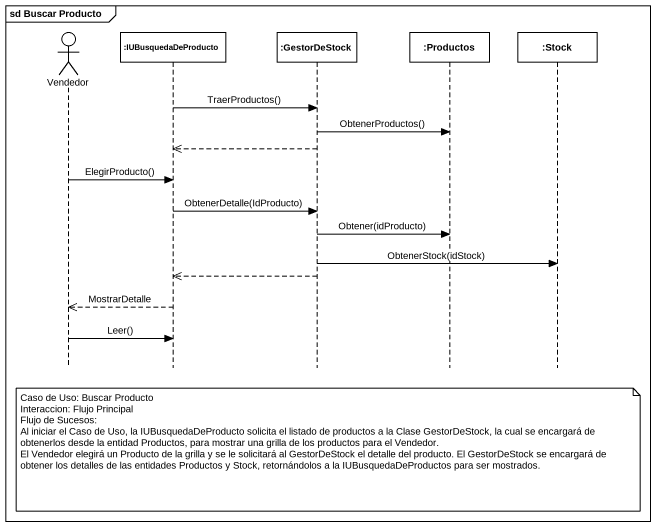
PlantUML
@startuml
mainframe sd Buscar Producto
hide footbox
actor Vendedor
participant ":IUBusquedaDeProducto" as IUBusquedaDeProducto
participant ":GestorDeStock" as GestorDeStock
participant ":Productos" as Productos
participant ":Stock" as Stock

IUBusquedaDeProducto -> GestorDeStock : TraerProductos()
GestorDeStock -> Productos : ObtenerProductos()
GestorDeStock -->> IUBusquedaDeProducto
Vendedor -> IUBusquedaDeProducto : ElegirProducto()
IUBusquedaDeProducto -> GestorDeStock : ObtenerDetalle(IdProducto)
GestorDeStock -> Productos : Obtener(idProducto)
GestorDeStock -> Stock : ObtenerStock(idStock)
GestorDeStock -->> IUBusquedaDeProducto
IUBusquedaDeProducto -->> Vendedor : MostrarDetalle
Vendedor -> IUBusquedaDeProducto : Leer()
note over GestorDeStock
  Caso de Uso: Buscar Producto
  Interaccion: Flujo Principal
  Flujo de Sucesos:
  Al iniciar el Caso de Uso, la IUBusquedaDeProducto solicita el listado de productos a la Clase GestorDeStock, la cual se encargará de obtenerlos desde la entidad Productos, para mostrar una grilla de los productos para el Vendedor.
  El Vendedor elegirá un Producto de la grilla y se le solicitará al GestorDeStock el detalle del producto. El GestorDeStock se encargará de obtener los detalles de las entidades Productos y Stock, retornándolos a la IUBusquedaDeProductos para ser mostrados.
end note
@enduml
